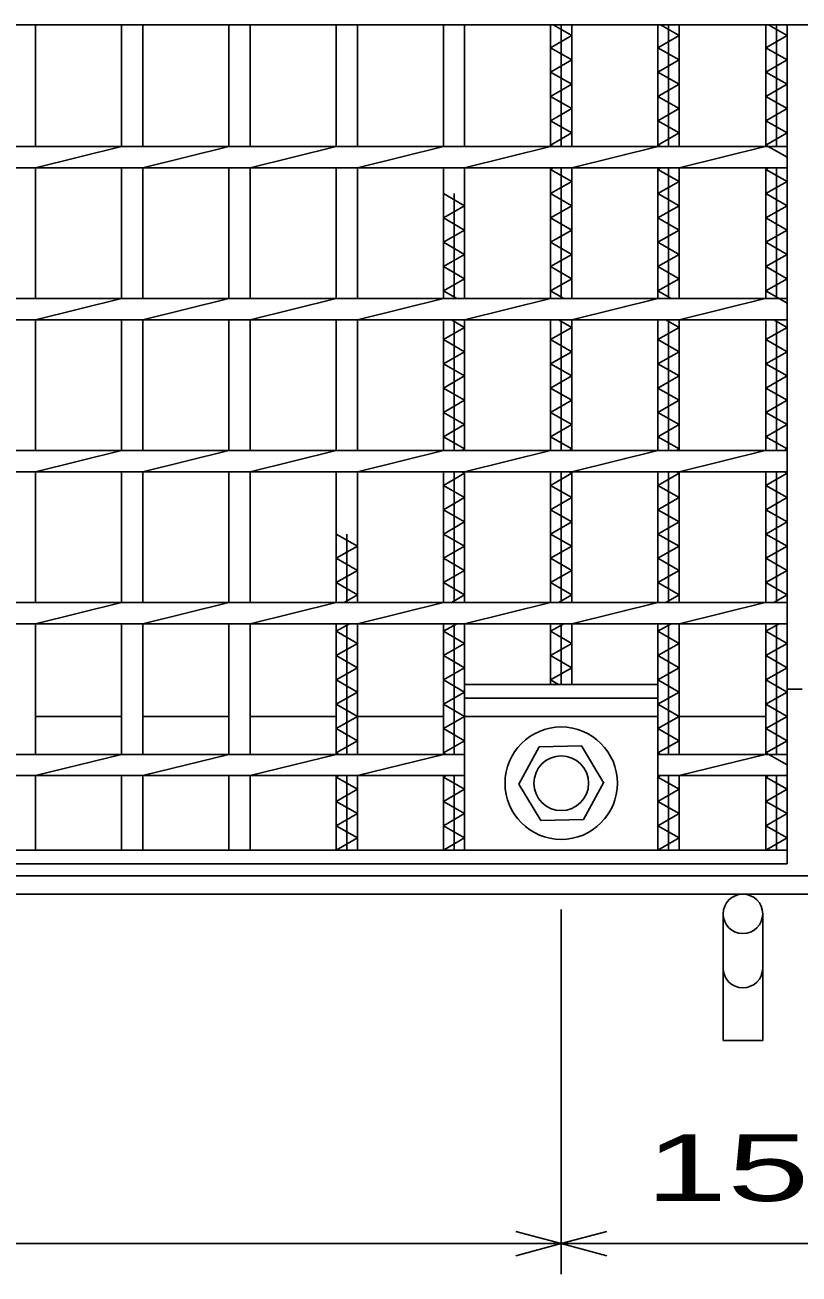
# Model space of a CAD drawing. Units: millimetres, scale not verified. Extents: x -1820 to 1731, y -1282 to 1054.
# Drawn here: x -1085.8 to -831, y -493.5 to -82.5 of the extents above; entities that cross this region are included whole.
import ezdxf
from ezdxf.enums import TextEntityAlignment as Align

# ---------------------------------------------------------------- set-up
doc = ezdxf.new("R2010")
doc.units = ezdxf.units.MM
doc.header["$LTSCALE"] = 10
for name, color, linetype, lineweight in [('16', 3, 'Continuous', 25), ('19', 6, 'Continuous', 25), ('22', 4, 'Continuous', 25)]:
    doc.layers.add(name, color=color, linetype=linetype, lineweight=lineweight)
doc.styles.add('ベクトル', font='')
doc.styles.get('ベクトル').set_extended_font_data('ベクトル')

msp = doc.modelspace()

# ---------------------------------------------------------------- linework, layer by layer
at = {"layer": '16'}
for p, q in [((-263, -82.5), (-1437, -82.5)), ((-1082.3, -122.5), (-1082.3, -82.5)), ((-1054, -122.5), (-1054, -82.5)), ((-1047, -122.5), (-1047, -82.5)), ((-1018.7, -122.5), (-1018.7, -82.5)), ((-1011.7, -122.5), (-1011.7, -82.5)), ((-983.4, -122.5), (-983.4, -82.5)), ((-976.4, -122.5), (-976.4, -82.5)), ((-948.1, -122.5), (-948.1, -82.5)), ((-941.1, -122.5), (-941.1, -82.5)), ((-912.8, -122.5), (-912.8, -82.5)), ((-912.8, -90), (-905.8, -86)), ((-905.8, -86), (-911.92, -82.5)), ((-909.3, -122.5), (-909.3, -82.5)), ((-905.8, -122.5), (-905.8, -82.5)), ((-877.5, -122.5), (-877.5, -82.5)), ((-877.5, -90), (-870.5, -86)), ((-870.5, -86), (-876.62, -82.5)), ((-874, -122.5), (-874, -82.5)), ((-870.5, -122.5), (-870.5, -82.5)), ((-842, -122.5), (-842, -82.5)), ((-842, -90), (-835, -86)), ((-835, -86), (-841.12, -82.5)), ((-838.5, -122.5), (-838.5, -82.5)), ((-835, -354), (-835, -82.5)), ((-905.8, -94), (-912.8, -90)), ((-870.5, -94), (-877.5, -90)), ((-835, -94), (-842, -90)), ((-912.8, -98), (-905.8, -94)), ((-877.5, -98), (-870.5, -94)), ((-842, -98), (-835, -94)), ((-905.8, -102), (-912.8, -98)), ((-870.5, -102), (-877.5, -98)), ((-835, -102), (-842, -98)), ((-912.8, -106), (-905.8, -102)), ((-877.5, -106), (-870.5, -102)), ((-842, -106), (-835, -102)), ((-905.8, -110), (-912.8, -106)), ((-870.5, -110), (-877.5, -106)), ((-835, -110), (-842, -106)), ((-912.8, -114), (-905.8, -110)), ((-877.5, -114), (-870.5, -110)), ((-842, -114), (-835, -110)), ((-905.8, -118), (-912.8, -114)), ((-870.5, -118), (-877.5, -114)), ((-835, -118), (-842, -114)), ((-912.8, -122), (-905.8, -118)), ((-877.5, -122), (-870.5, -118)), ((-842, -122), (-835, -118)), ((-1407, -122.5), (-835, -122.5)), ((-1082.3, -129.5), (-1054, -122.5)), ((-1047, -129.5), (-1018.7, -122.5)), ((-1011.7, -129.5), (-983.4, -122.5)), ((-976.4, -129.5), (-948.1, -122.5)), ((-941.1, -129.5), (-912.8, -122.5)), ((-911.92, -122.5), (-912.8, -122)), ((-905.8, -129.5), (-877.5, -122.5)), ((-876.62, -122.5), (-877.5, -122)), ((-870.5, -129.5), (-842.2, -122.5)), ((-835, -126), (-842, -122)), ((-835, -129.5), (-835, -122.5)), ((-1407, -129.5), (-835, -129.5)), ((-1082.3, -172.5), (-1082.3, -129.5)), ((-1054, -172.5), (-1054, -129.5)), ((-1047, -172.5), (-1047, -129.5)), ((-1018.7, -172.5), (-1018.7, -129.5)), ((-1011.7, -172.5), (-1011.7, -129.5)), ((-983.4, -172.5), (-983.4, -129.5)), ((-976.4, -172.5), (-976.4, -129.5)), ((-948.1, -172.5), (-948.1, -129.5)), ((-941.1, -172.5), (-941.1, -129.5)), ((-912.8, -172.5), (-912.8, -129.5)), ((-912.8, -130), (-911.92, -129.5)), ((-905.8, -134), (-912.8, -130)), ((-909.3, -172.5), (-909.3, -129.5)), ((-905.8, -172.5), (-905.8, -129.5)), ((-877.5, -172.5), (-877.5, -129.5)), ((-877.5, -130), (-876.62, -129.5)), ((-870.5, -134), (-877.5, -130)), ((-874, -172.5), (-874, -129.5)), ((-870.5, -172.5), (-870.5, -129.5)), ((-842, -172.5), (-842, -129.5)), ((-842, -130), (-841.12, -129.5)), ((-835, -134), (-842, -130)), ((-838.5, -172.5), (-838.5, -129.5)), ((-912.8, -138), (-905.8, -134)), ((-877.5, -138), (-870.5, -134)), ((-842, -138), (-835, -134)), ((-941.1, -142), (-948.1, -138)), ((-944.6, -172.5), (-944.6, -138)), ((-905.8, -142), (-912.8, -138)), ((-870.5, -142), (-877.5, -138)), ((-835, -142), (-842, -138)), ((-948.1, -146), (-941.1, -142)), ((-912.8, -146), (-905.8, -142)), ((-877.5, -146), (-870.5, -142)), ((-842, -146), (-835, -142)), ((-941.1, -150), (-948.1, -146)), ((-905.8, -150), (-912.8, -146)), ((-870.5, -150), (-877.5, -146)), ((-835, -150), (-842, -146)), ((-948.1, -154), (-941.1, -150)), ((-912.8, -154), (-905.8, -150)), ((-877.5, -154), (-870.5, -150)), ((-842, -154), (-835, -150)), ((-941.1, -158), (-948.1, -154)), ((-905.8, -158), (-912.8, -154)), ((-870.5, -158), (-877.5, -154)), ((-835, -158), (-842, -154)), ((-948.1, -162), (-941.1, -158)), ((-912.8, -162), (-905.8, -158)), ((-877.5, -162), (-870.5, -158)), ((-842, -162), (-835, -158)), ((-941.1, -166), (-948.1, -162)), ((-905.8, -166), (-912.8, -162)), ((-870.5, -166), (-877.5, -162)), ((-835, -166), (-842, -162)), ((-948.1, -170), (-941.1, -166)), ((-912.8, -170), (-905.8, -166)), ((-877.5, -170), (-870.5, -166)), ((-842, -170), (-835, -166)), ((-1407, -172.5), (-835, -172.5)), ((-1082.3, -179.5), (-1054, -172.5)), ((-1047, -179.5), (-1018.7, -172.5)), ((-1011.7, -179.5), (-983.4, -172.5)), ((-976.4, -179.5), (-948.1, -172.5)), ((-943.72, -172.5), (-948.1, -170)), ((-941.1, -179.5), (-912.8, -172.5)), ((-908.42, -172.5), (-912.8, -170)), ((-905.8, -179.5), (-877.5, -172.5)), ((-873.12, -172.5), (-877.5, -170)), ((-870.5, -179.5), (-842.2, -172.5)), ((-835, -174), (-842, -170)), ((-835, -179.5), (-835, -172.5)), ((-1407, -179.5), (-835, -179.5)), ((-1082.3, -222.5), (-1082.3, -179.5)), ((-1054, -222.5), (-1054, -179.5)), ((-1047, -222.5), (-1047, -179.5)), ((-1018.7, -222.5), (-1018.7, -179.5)), ((-1011.7, -222.5), (-1011.7, -179.5)), ((-983.4, -222.5), (-983.4, -179.5)), ((-976.4, -222.5), (-976.4, -179.5)), ((-948.1, -222.5), (-948.1, -179.5)), ((-941.1, -182), (-945.47, -179.5)), ((-944.6, -222.5), (-944.6, -179.5)), ((-941.1, -222.5), (-941.1, -179.5)), ((-912.8, -222.5), (-912.8, -179.5)), ((-905.8, -182), (-910.17, -179.5)), ((-909.3, -222.5), (-909.3, -179.5)), ((-905.8, -222.5), (-905.8, -179.5)), ((-877.5, -222.5), (-877.5, -179.5)), ((-870.5, -182), (-874.87, -179.5)), ((-874, -222.5), (-874, -179.5)), ((-870.5, -222.5), (-870.5, -179.5)), ((-842, -222.5), (-842, -179.5)), ((-835, -182), (-839.37, -179.5)), ((-838.5, -222.5), (-838.5, -179.5)), ((-948.1, -186), (-941.1, -182)), ((-912.8, -186), (-905.8, -182)), ((-877.5, -186), (-870.5, -182)), ((-842, -186), (-835, -182)), ((-941.1, -190), (-948.1, -186)), ((-905.8, -190), (-912.8, -186)), ((-870.5, -190), (-877.5, -186)), ((-835, -190), (-842, -186)), ((-948.1, -194), (-941.1, -190)), ((-912.8, -194), (-905.8, -190)), ((-877.5, -194), (-870.5, -190)), ((-842, -194), (-835, -190)), ((-941.1, -198), (-948.1, -194)), ((-905.8, -198), (-912.8, -194)), ((-870.5, -198), (-877.5, -194)), ((-835, -198), (-842, -194)), ((-948.1, -202), (-941.1, -198)), ((-912.8, -202), (-905.8, -198)), ((-877.5, -202), (-870.5, -198)), ((-842, -202), (-835, -198)), ((-941.1, -206), (-948.1, -202)), ((-905.8, -206), (-912.8, -202)), ((-870.5, -206), (-877.5, -202)), ((-835, -206), (-842, -202)), ((-948.1, -210), (-941.1, -206)), ((-912.8, -210), (-905.8, -206)), ((-877.5, -210), (-870.5, -206)), ((-842, -210), (-835, -206)), ((-941.1, -214), (-948.1, -210)), ((-905.8, -214), (-912.8, -210)), ((-870.5, -214), (-877.5, -210)), ((-835, -214), (-842, -210)), ((-948.1, -218), (-941.1, -214)), ((-912.8, -218), (-905.8, -214)), ((-877.5, -218), (-870.5, -214)), ((-842, -218), (-835, -214)), ((-941.1, -222), (-948.1, -218)), ((-905.8, -222), (-912.8, -218)), ((-870.5, -222), (-877.5, -218)), ((-835, -222), (-842, -218)), ((-1407, -222.5), (-835, -222.5)), ((-1082.3, -229.5), (-1054, -222.5)), ((-1047, -229.5), (-1018.7, -222.5)), ((-1011.7, -229.5), (-983.4, -222.5)), ((-976.4, -229.5), (-948.1, -222.5)), ((-941.97, -222.5), (-941.1, -222)), ((-941.1, -229.5), (-912.8, -222.5)), ((-906.67, -222.5), (-905.8, -222)), ((-905.8, -229.5), (-877.5, -222.5)), ((-871.37, -222.5), (-870.5, -222)), ((-870.5, -229.5), (-842.2, -222.5)), ((-835.87, -222.5), (-835, -222)), ((-835, -229.5), (-835, -222.5)), ((-1407, -229.5), (-835, -229.5)), ((-1082.3, -272.5), (-1082.3, -229.5)), ((-1054, -272.5), (-1054, -229.5)), ((-1047, -272.5), (-1047, -229.5)), ((-1018.7, -272.5), (-1018.7, -229.5)), ((-1011.7, -272.5), (-1011.7, -229.5)), ((-983.4, -272.5), (-983.4, -229.5)), ((-976.4, -272.5), (-976.4, -229.5)), ((-948.1, -272.5), (-948.1, -229.5)), ((-948.1, -234), (-941.1, -230)), ((-944.6, -272.5), (-944.6, -229.5)), ((-941.1, -230), (-941.97, -229.5)), ((-941.1, -272.5), (-941.1, -229.5)), ((-912.8, -272.5), (-912.8, -229.5)), ((-912.8, -234), (-905.8, -230)), ((-909.3, -272.5), (-909.3, -229.5)), ((-905.8, -230), (-906.67, -229.5)), ((-905.8, -272.5), (-905.8, -229.5)), ((-877.5, -272.5), (-877.5, -229.5)), ((-877.5, -234), (-870.5, -230)), ((-874, -272.5), (-874, -229.5)), ((-870.5, -230), (-871.37, -229.5)), ((-870.5, -272.5), (-870.5, -229.5)), ((-842, -272.5), (-842, -229.5)), ((-842, -234), (-835, -230)), ((-838.5, -272.5), (-838.5, -229.5)), ((-835, -230), (-835.87, -229.5)), ((-941.1, -238), (-948.1, -234)), ((-905.8, -238), (-912.8, -234)), ((-870.5, -238), (-877.5, -234)), ((-835, -238), (-842, -234)), ((-948.1, -242), (-941.1, -238)), ((-912.8, -242), (-905.8, -238)), ((-877.5, -242), (-870.5, -238)), ((-842, -242), (-835, -238)), ((-941.1, -246), (-948.1, -242)), ((-905.8, -246), (-912.8, -242)), ((-870.5, -246), (-877.5, -242)), ((-835, -246), (-842, -242)), ((-948.1, -250), (-941.1, -246)), ((-912.8, -250), (-905.8, -246)), ((-877.5, -250), (-870.5, -246)), ((-842, -250), (-835, -246)), ((-976.4, -254), (-983.4, -250)), ((-979.9, -272.5), (-979.9, -250)), ((-941.1, -254), (-948.1, -250)), ((-905.8, -254), (-912.8, -250)), ((-870.5, -254), (-877.5, -250)), ((-835, -254), (-842, -250)), ((-983.4, -258), (-976.4, -254)), ((-948.1, -258), (-941.1, -254)), ((-912.8, -258), (-905.8, -254)), ((-877.5, -258), (-870.5, -254)), ((-842, -258), (-835, -254)), ((-976.4, -262), (-983.4, -258)), ((-941.1, -262), (-948.1, -258)), ((-905.8, -262), (-912.8, -258)), ((-870.5, -262), (-877.5, -258)), ((-835, -262), (-842, -258)), ((-983.4, -266), (-976.4, -262)), ((-948.1, -266), (-941.1, -262)), ((-912.8, -266), (-905.8, -262)), ((-877.5, -266), (-870.5, -262)), ((-842, -266), (-835, -262)), ((-976.4, -270), (-983.4, -266)), ((-941.1, -270), (-948.1, -266)), ((-905.8, -270), (-912.8, -266)), ((-870.5, -270), (-877.5, -266)), ((-835, -270), (-842, -266)), ((-980.78, -272.5), (-976.4, -270)), ((-945.47, -272.5), (-941.1, -270)), ((-910.17, -272.5), (-905.8, -270)), ((-874.87, -272.5), (-870.5, -270)), ((-839.37, -272.5), (-835, -270)), ((-1407, -272.5), (-835, -272.5)), ((-1082.3, -279.5), (-1054, -272.5)), ((-1047, -279.5), (-1018.7, -272.5)), ((-1011.7, -279.5), (-983.4, -272.5)), ((-976.4, -279.5), (-948.1, -272.5)), ((-941.1, -279.5), (-912.8, -272.5)), ((-905.8, -279.5), (-877.5, -272.5)), ((-870.5, -279.5), (-842.2, -272.5)), ((-835, -279.5), (-835, -272.5)), ((-1407, -279.5), (-835, -279.5)), ((-1082.3, -322.5), (-1082.3, -279.5)), ((-1054, -322.5), (-1054, -279.5)), ((-1047, -322.5), (-1047, -279.5)), ((-1018.7, -322.5), (-1018.7, -279.5)), ((-1011.7, -322.5), (-1011.7, -279.5)), ((-983.4, -322.5), (-983.4, -279.5)), ((-983.4, -282), (-979.03, -279.5)), ((-976.4, -286), (-983.4, -282)), ((-979.9, -322.5), (-979.9, -279.5)), ((-976.4, -322.5), (-976.4, -279.5)), ((-948.1, -322.5), (-948.1, -279.5)), ((-948.1, -282), (-943.72, -279.5)), ((-941.1, -286), (-948.1, -282)), ((-944.6, -322.5), (-944.6, -279.5)), ((-941.1, -322.5), (-941.1, -279.5)), ((-912.8, -299.5), (-912.8, -279.5)), ((-912.8, -282), (-908.42, -279.5)), ((-905.8, -286), (-912.8, -282)), ((-909.3, -299.5), (-909.3, -279.5)), ((-905.8, -299.5), (-905.8, -279.5)), ((-877.5, -322.5), (-877.5, -279.5)), ((-877.5, -282), (-873.12, -279.5)), ((-870.5, -286), (-877.5, -282)), ((-874, -322.5), (-874, -279.5)), ((-870.5, -322.5), (-870.5, -279.5)), ((-842, -322.5), (-842, -279.5)), ((-842, -282), (-837.62, -279.5)), ((-835, -286), (-842, -282)), ((-838.5, -322.5), (-838.5, -279.5)), ((-983.4, -290), (-976.4, -286)), ((-948.1, -290), (-941.1, -286)), ((-912.8, -290), (-905.8, -286)), ((-877.5, -290), (-870.5, -286)), ((-842, -290), (-835, -286)), ((-976.4, -294), (-983.4, -290)), ((-941.1, -294), (-948.1, -290)), ((-905.8, -294), (-912.8, -290)), ((-870.5, -294), (-877.5, -290)), ((-835, -294), (-842, -290)), ((-983.4, -298), (-976.4, -294)), ((-948.1, -298), (-941.1, -294)), ((-912.8, -298), (-905.8, -294)), ((-877.5, -298), (-870.5, -294)), ((-842, -298), (-835, -294)), ((-976.4, -302), (-983.4, -298)), ((-941.1, -302), (-948.1, -298)), ((-941.1, -299.5), (-877.52, -299.5)), ((-941.1, -304), (-941.1, -299.5)), ((-910.17, -299.5), (-912.8, -298)), ((-877.52, -304), (-877.52, -299.5)), ((-870.5, -302), (-877.5, -298)), ((-835, -302), (-842, -298)), ((-983.4, -306), (-976.4, -302)), ((-948.1, -306), (-941.1, -302)), ((-941.1, -304), (-877.52, -304)), ((-877.5, -306), (-870.5, -302)), ((-842, -306), (-835, -302)), ((-976.4, -310), (-983.4, -306)), ((-941.1, -310), (-948.1, -306)), ((-870.5, -310), (-877.5, -306)), ((-835, -310), (-842, -306)), ((-1082.3, -310), (-1054, -310)), ((-1047, -310), (-1018.7, -310)), ((-1011.7, -310), (-983.4, -310)), ((-983.4, -314), (-976.4, -310)), ((-976.4, -310), (-948.1, -310)), ((-948.1, -314), (-941.1, -310)), ((-941.1, -310), (-877.52, -310)), ((-877.5, -314), (-870.5, -310)), ((-870.5, -310), (-842, -310)), ((-842, -314), (-835, -310)), ((-976.4, -318), (-983.4, -314)), ((-941.1, -318), (-948.1, -314)), ((-870.5, -318), (-877.5, -314)), ((-835, -318), (-842, -314)), ((-983.4, -322), (-976.4, -318)), ((-948.1, -322), (-941.1, -318)), ((-923.31, -332.34), (-916.6, -320.05)), ((-902.61, -319.71), (-916.6, -320.05)), ((-895.31, -332), (-902.61, -319.71)), ((-877.5, -322), (-870.5, -318)), ((-842, -322), (-835, -318)), ((-1301.11, -322.5), (-941.1, -322.5)), ((-1082.3, -329.5), (-1054, -322.5)), ((-1047, -329.5), (-1018.7, -322.5)), ((-1011.7, -329.5), (-983.4, -322.5)), ((-982.53, -322.5), (-983.4, -322)), ((-976.4, -329.5), (-948.1, -322.5)), ((-947.22, -322.5), (-948.1, -322)), ((-941.1, -322.5), (-941.1, -329.5)), ((-877.52, -322.5), (-835, -322.5)), ((-877.52, -322.5), (-877.5, -322.5)), ((-876.62, -322.5), (-877.5, -322)), ((-877.5, -322.5), (-877.5, -329.5)), ((-870.5, -329.5), (-842.2, -322.5)), ((-835, -326), (-842, -322)), ((-835, -329.5), (-835, -322.5)), ((-1301.11, -329.5), (-941.1, -329.5)), ((-1082.3, -354), (-1082.3, -329.5)), ((-1054, -354), (-1054, -329.5)), ((-1047, -354), (-1047, -329.5)), ((-1018.7, -354), (-1018.7, -329.5)), ((-1011.7, -354), (-1011.7, -329.5)), ((-983.4, -354), (-983.4, -329.5)), ((-983.4, -330), (-982.53, -329.5)), ((-976.4, -334), (-983.4, -330)), ((-979.9, -354), (-979.9, -329.5)), ((-976.4, -354), (-976.4, -329.5)), ((-948.1, -354), (-948.1, -329.5)), ((-948.1, -330), (-947.22, -329.5)), ((-941.1, -334), (-948.1, -330)), ((-944.6, -354), (-944.6, -329.5)), ((-941.1, -354), (-941.1, -329.5)), ((-916.01, -344.29), (-923.31, -332.34)), ((-902.02, -343.95), (-895.31, -331.66)), ((-877.52, -329.5), (-835, -329.5)), ((-877.5, -354), (-877.5, -329.5)), ((-877.5, -330), (-876.62, -329.5)), ((-870.5, -334), (-877.5, -330)), ((-874, -354), (-874, -329.5)), ((-870.5, -354), (-870.5, -329.5)), ((-842, -354), (-842, -329.5)), ((-842, -330), (-841.12, -329.5)), ((-835, -334), (-842, -330)), ((-838.5, -354), (-838.5, -329.5)), ((-983.4, -338), (-976.4, -334)), ((-948.1, -338), (-941.1, -334)), ((-877.5, -338), (-870.5, -334)), ((-842, -338), (-835, -334)), ((-976.4, -342), (-983.4, -338)), ((-941.1, -342), (-948.1, -338)), ((-870.5, -342), (-877.5, -338)), ((-835, -342), (-842, -338)), ((-983.4, -346), (-976.4, -342)), ((-948.1, -346), (-941.1, -342)), ((-916.01, -344.29), (-902.02, -343.95)), ((-877.5, -346), (-870.5, -342)), ((-842, -346), (-835, -342)), ((-976.4, -350), (-983.4, -346)), ((-941.1, -350), (-948.1, -346)), ((-870.5, -350), (-877.5, -346)), ((-835, -350), (-842, -346)), ((-983.4, -354), (-976.4, -350)), ((-948.1, -354), (-941.1, -350)), ((-877.5, -354), (-870.5, -350)), ((-842, -354), (-835, -350)), ((-1407, -354), (-835, -354)), ((-1089.3, -354), (-1082.3, -354)), ((-1054, -354), (-1047, -354)), ((-1018.7, -354), (-1011.7, -354)), ((-983.4, -354), (-976.4, -354)), ((-948.1, -354), (-941.1, -354)), ((-912.8, -354), (-905.8, -354)), ((-877.5, -354), (-870.5, -354)), ((-842, -354), (-835, -354)), ((-835, -358.5), (-835, -354)), ((-1407, -358.5), (-835, -358.5))]:
    msp.add_line(p, q, dxfattribs=at)
for radius in [18.5, 9]:
    msp.add_circle((-909.31, -332), radius, dxfattribs=at)
at = {"layer": '19'}
for p, q in [((-835, -301), (-830, -301)), ((-1411.5, -362.5), (-288.5, -362.5)), ((-1417.5, -368.5), (-282.5, -368.5)), ((-856, -375), (-856, -416.62)), ((-843, -416.62), (-843, -375)), ((-856, -416.62), (-843, -416.62))]:
    msp.add_line(p, q, dxfattribs=at)
msp.add_circle((-849.5, -375), 6.5, dxfattribs=at)
msp.add_arc((-849.5, -392.84), 6.5, 180, 0, dxfattribs=at)
at = {"layer": '22'}
for p, q in [((-909.3, -493.5), (-909.3, -373.5)), ((-909.3, -483.5), (-924.3, -479.5)), ((-909.3, -483.5), (-894.3, -479.5)), ((-1332.9, -483.5), (-909.3, -483.5)), ((-924.3, -487.5), (-909.3, -483.5)), ((-894.3, -487.5), (-909.3, -483.5)), ((-909.3, -483.5), (-755.9, -483.5))]:
    msp.add_line(p, q, dxfattribs=at)

# ---------------------------------------------------------------- texts
at = {"layer": '22', "color": 2, "style": 'ベクトル', "width": 1.65}
msp.add_text(' 153 ', height=21.99, dxfattribs=at).set_placement((-895.1, -458.5), align=Align.MIDDLE_LEFT)

doc.saveas('drawing.dxf')
